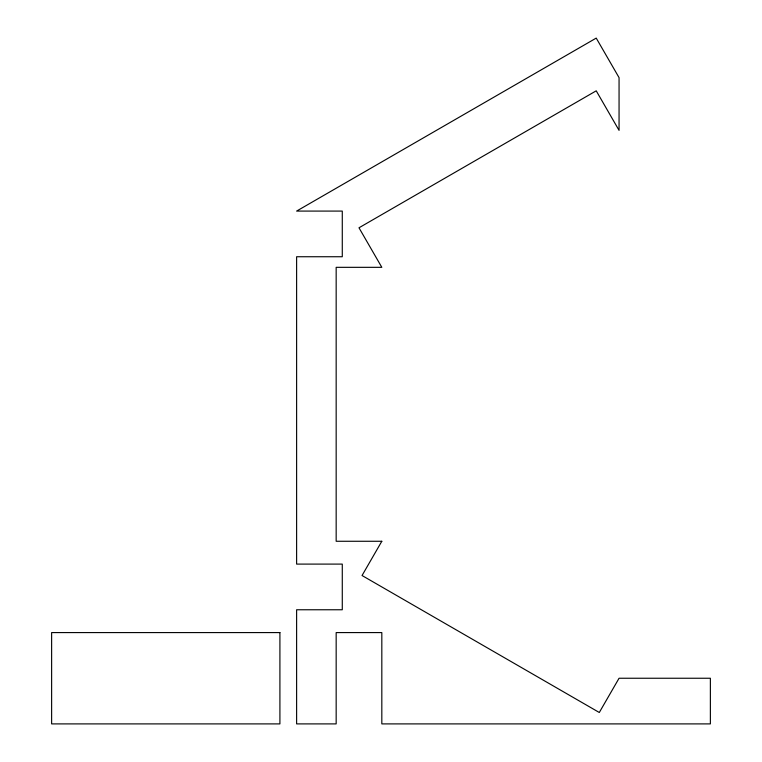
<?xml version="1.0" encoding="UTF-8"?>
<svg xmlns="http://www.w3.org/2000/svg" width="762" height="762" viewBox="0 0 762 762"><rect width="100%" height="100%" fill="white"/><g stroke="black" fill="none" stroke-linecap="round" stroke-linejoin="round"><path stroke-width="1.14" d="M381.819 541.268L362.045 575.52L599.294 712.489L619.058 678.247L710.375 678.247L710.375 723.9L381.819 723.9L381.819 632.584L336.166 632.584L336.166 723.9L296.618 723.9L296.618 609.762L342.281 609.762L342.281 564.099L296.618 564.099L296.618 256.737L342.281 256.737L342.281 211.084L296.618 211.084L596.227 38.1L619.058 77.638L619.058 130.359L596.227 90.821L358.988 227.79L381.819 267.329L336.166 267.329L336.166 541.268L381.819 541.268M279.911 632.584L51.626 632.584L51.626 723.9L279.911 723.9L279.911 632.584"/></g></svg>
